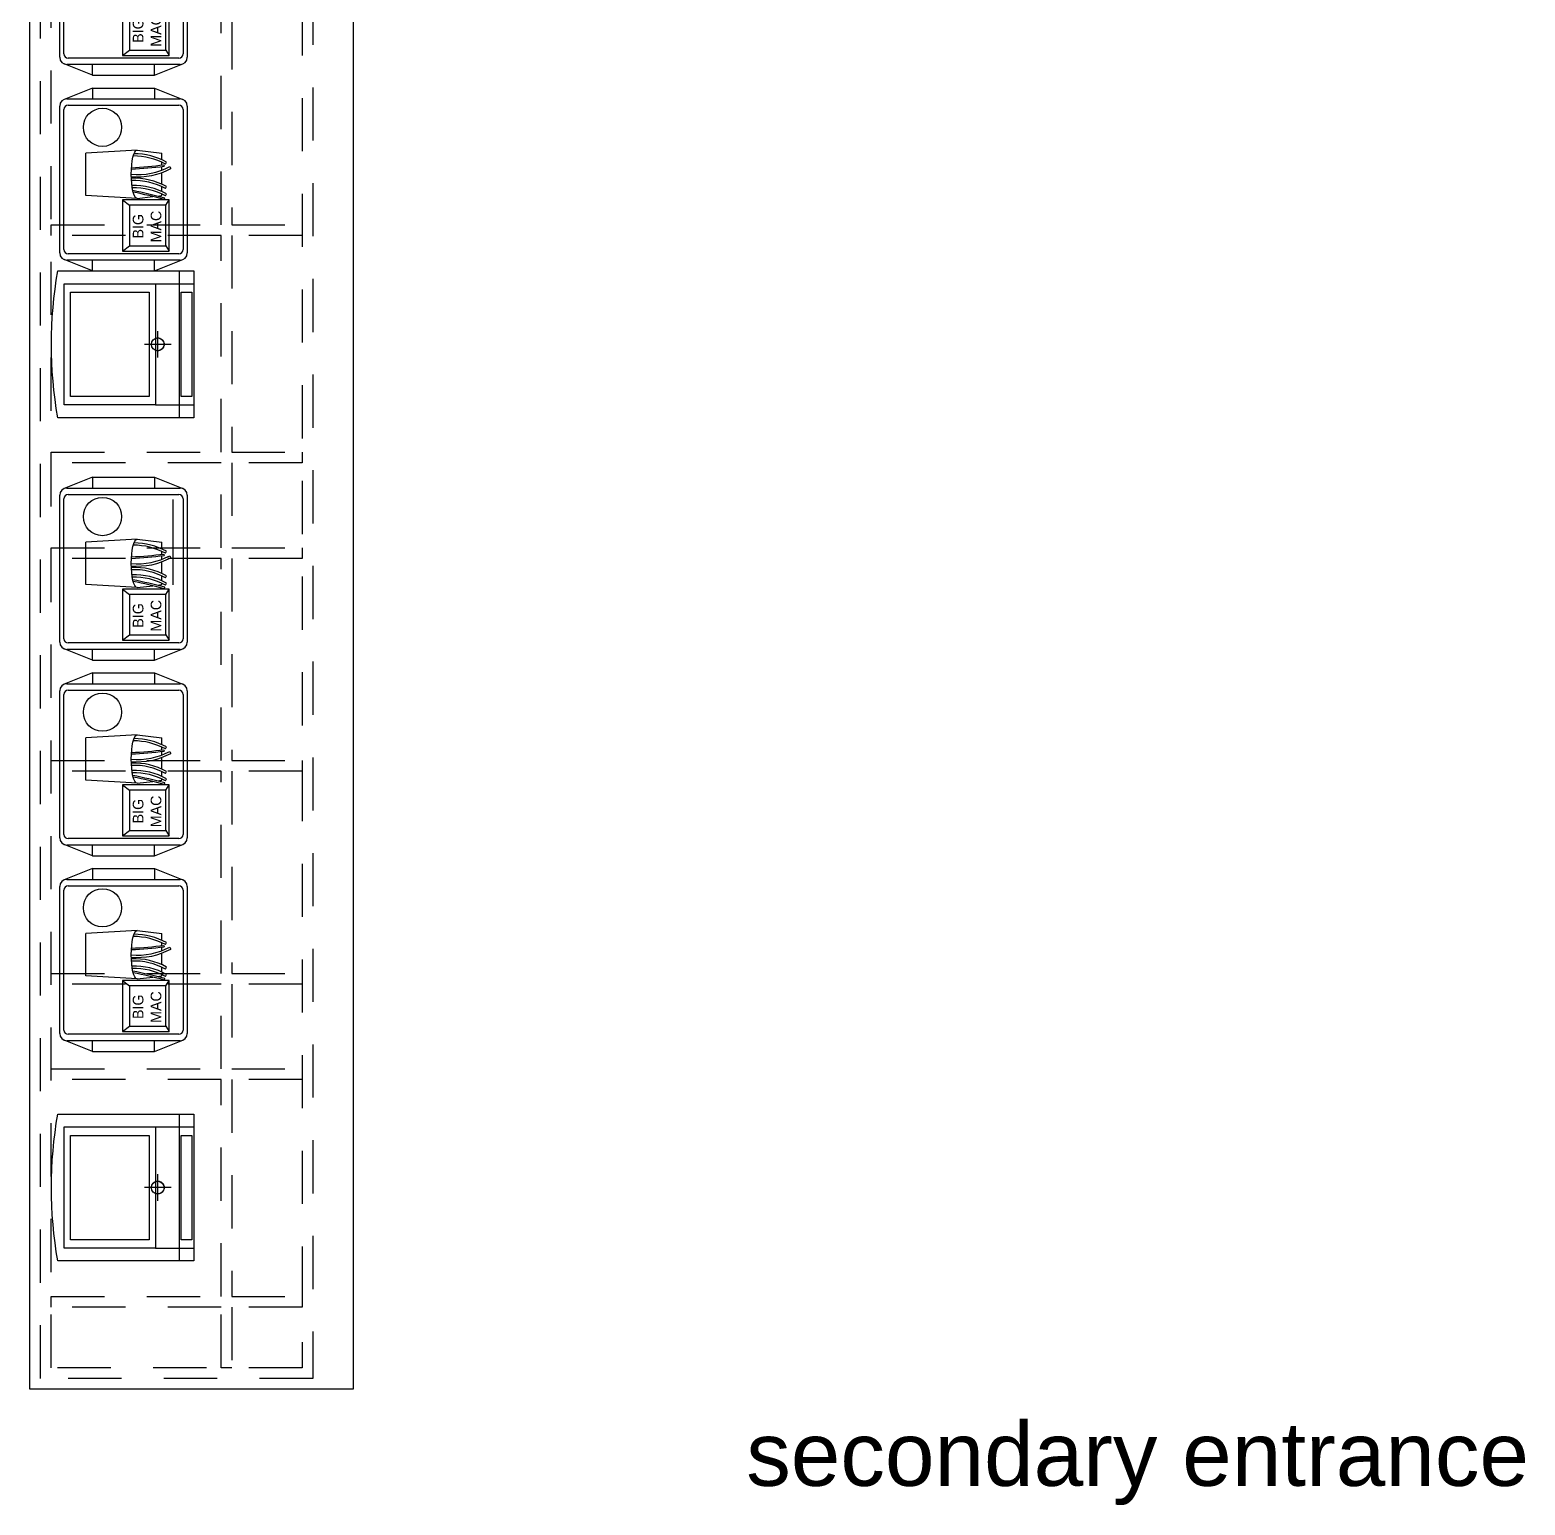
# Model space of a CAD drawing. Header units: metres. Extents: x 301.4 to 351.3, y 108.6 to 130.3.
# Drawn here: x 324.48 to 327.995, y 113.807 to 117.276 of the extents above; entities that cross this region are included whole.
import ezdxf
from ezdxf.enums import TextEntityAlignment as Align

# ---------------------------------------------------------------- set-up
doc = ezdxf.new("R2010")
doc.units = ezdxf.units.M
doc.header["$MEASUREMENT"] = 0
doc.linetypes.add('HIDDEN2', pattern=[0.1875, 0.125, -0.0625])
doc.layers.get('0').update_dxf_attribs({"color": 250, "linetype": 'CONTINUOUS', "lineweight": 25})
for name, color, linetype in [('AREA001T', 1, 'CONTINUOUS'), ('CAJA0008', 2, 'CONTINUOUS'), ('MCOC0001', 1, 'CONTINUOUS'), ('PROY0008H', 8, 'HIDDEN2'), ('PROY008H', 8, 'HIDDEN2'), ('TOP1', 7, 'CONTINUOUS'), ('VPORTS', 7, 'CONTINUOUS')]:
    doc.layers.add(name, color=color, linetype=linetype)
doc.styles.add('Arial', font='arial.ttf', dxfattribs={"height": 0.15875})
doc.styles.get("Standard").update_dxf_attribs({"font": 'txt', "width": 0.75})

# ---------------------------------------------------------------- blocks, each defined once
blk = doc.blocks.new('CAJA')
at = {"layer": 'CAJA0008'}
for p, q in [((-0.005, 0.1425), (0.085, 0.1425)), ((0.05, 0.1725), (0.05, -0.1725)), ((-0.005, -0.1425), (0.085, -0.1425))]:
    blk.add_line(p, q, dxfattribs=at)
blk.add_lwpolyline([(-0.235, 0.1725), (0.085, 0.1725), (0.085, -0.1725), (-0.235, -0.1725, -0.086957), (-0.235, 0.1725, -1)], format="xyb", dxfattribs=at)
for points in [[(-0.22, 0.1425), (-0.005, 0.1425), (-0.005, -0.1425), (-0.22, -0.1425)], [(-0.205, 0.1225), (-0.02, 0.1225), (-0.02, -0.1225), (-0.205, -0.1225)], [(0.055, 0.1225), (0.08, 0.1225), (0.08, -0.1225), (0.055, -0.1225)]]:
    blk.add_lwpolyline(points, close=True, dxfattribs=at)
at = {"layer": 'PROY008H'}
for p, q in [((0.0312, 0), (-0.0312, 0)), ((0, -0.0312), (0, 0.0312))]:
    blk.add_line(p, q, dxfattribs=at)
blk.add_circle((0, 0), 0.015, dxfattribs=at)
blk = doc.blocks.new('MUEB_MOSTRADOR_01')
for p, q in [((-0.69, 3.2505), (-0.69, 3.5957)), ((-0.68, 3.2585), (-0.68, 3.5877)), ((-0.4, 3.5877), (-0.4, 3.2585)), ((-0.39, 3.5957), (-0.39, 3.2505)), ((-0.5424, 3.375), (-0.5424, 3.255)), ((-0.4324, 3.255), (-0.4324, 3.375)), ((-0.5258, 3.3625), (-0.5258, 3.2675)), ((-0.4408, 3.2675), (-0.4408, 3.3625)), ((-0.6132, 3.2081), (-0.6793, 3.2348)), ((-0.41, 3.2485), (-0.67, 3.2485)), ((-0.5424, 3.255), (-0.5258, 3.2675)), ((-0.5424, 3.255), (-0.4324, 3.255)), ((-0.5258, 3.2675), (-0.4408, 3.2675)), ((-0.4668, 3.2081), (-0.4007, 3.2348)), ((-0.4408, 3.2675), (-0.4324, 3.255)), ((-0.407, 3.2335), (-0.673, 3.2335)), ((-0.6132, 3.2081), (-0.6132, 3.2335)), ((-0.6132, 3.2081), (-0.4668, 3.2081)), ((-0.4668, 3.2081), (-0.4668, 3.2335)), ((-0.6132, 3.1781), (-0.6793, 3.1515)), ((-0.6132, 3.1781), (-0.4668, 3.1781)), ((-0.6132, 3.1781), (-0.6132, 3.1527)), ((-0.4668, 3.1781), (-0.4668, 3.1527)), ((-0.4668, 3.1781), (-0.4007, 3.1515)), ((-0.69, 2.7905), (-0.69, 3.1357)), ((-0.673, 3.1527), (-0.407, 3.1527)), ((-0.67, 3.1377), (-0.41, 3.1377)), ((-0.39, 3.1357), (-0.39, 2.7905)), ((-0.68, 2.7985), (-0.68, 3.1277)), ((-0.4, 3.1277), (-0.4, 2.7985)), ((-0.5082, 3.0323), (-0.6288, 3.0253)), ((-0.6288, 2.9257), (-0.6288, 3.0253)), ((-0.5082, 3.0323), (-0.4499, 3.0253)), ((-0.4499, 3.0097), (-0.4499, 3.0253)), ((-0.4499, 2.997), (-0.4499, 3.0037)), ((-0.4499, 2.9851), (-0.4499, 2.9936)), ((-0.4449, 2.9976), (-0.4445, 2.9943)), ((-0.4414, 2.9994), (-0.4388, 3.0042)), ((-0.4311, 2.9937), (-0.4285, 2.989)), ((-0.4499, 2.9522), (-0.4499, 2.9792)), ((-0.5082, 2.9187), (-0.6288, 2.9257)), ((-0.5082, 2.9187), (-0.4712, 2.9231)), ((-0.4616, 2.9243), (-0.4499, 2.9257)), ((-0.4499, 2.9348), (-0.4499, 2.9462)), ((-0.4499, 2.9257), (-0.4499, 2.9288)), ((-0.4438, 2.9161), (-0.4429, 2.9194)), ((-0.4414, 2.9419), (-0.4388, 2.9467)), ((-0.4414, 2.9245), (-0.4388, 2.9293)), ((-0.5424, 2.915), (-0.5258, 2.9025)), ((-0.4324, 2.915), (-0.5424, 2.915)), ((-0.5424, 2.915), (-0.5424, 2.795)), ((-0.4408, 2.9025), (-0.5258, 2.9025)), ((-0.5258, 2.9025), (-0.5258, 2.8075)), ((-0.4408, 2.9025), (-0.4324, 2.915)), ((-0.4408, 2.8075), (-0.4408, 2.9025)), ((-0.4324, 2.795), (-0.4324, 2.915)), ((-0.41, 2.7885), (-0.67, 2.7885)), ((-0.5424, 2.795), (-0.5258, 2.8075)), ((-0.5424, 2.795), (-0.4324, 2.795)), ((-0.5258, 2.8075), (-0.4408, 2.8075)), ((-0.4408, 2.8075), (-0.4324, 2.795)), ((-0.6132, 2.7481), (-0.6793, 2.7748)), ((-0.407, 2.7735), (-0.673, 2.7735)), ((-0.6132, 2.7481), (-0.6132, 2.7735)), ((-0.6132, 2.7481), (-0.4668, 2.7481)), ((-0.4668, 2.7481), (-0.4007, 2.7748)), ((-0.4668, 2.7481), (-0.4668, 2.7735)), ((-0.6132, 2.2631), (-0.6793, 2.2365)), ((-0.6132, 2.2631), (-0.4668, 2.2631)), ((-0.6132, 2.2631), (-0.6132, 2.2377)), ((-0.4668, 2.2631), (-0.4668, 2.2377)), ((-0.4668, 2.2631), (-0.4007, 2.2365)), ((-0.69, 1.8755), (-0.69, 2.2207)), ((-0.673, 2.2377), (-0.407, 2.2377)), ((-0.67, 2.2227), (-0.41, 2.2227)), ((-0.39, 2.2207), (-0.39, 1.8755)), ((-0.68, 1.8835), (-0.68, 2.2127)), ((-0.4237, 2.2106), (-0.4237, 2.0106)), ((-0.4, 2.2127), (-0.4, 1.8835)), ((-0.5082, 2.1173), (-0.6288, 2.1103)), ((-0.6288, 2.0107), (-0.6288, 2.1103)), ((-0.5082, 2.1173), (-0.4499, 2.1103)), ((-0.4499, 2.0947), (-0.4499, 2.1103)), ((-0.4499, 2.082), (-0.4499, 2.0887)), ((-0.4499, 2.0701), (-0.4499, 2.0786)), ((-0.4449, 2.0826), (-0.4445, 2.0793)), ((-0.4414, 2.0844), (-0.4388, 2.0892)), ((-0.4311, 2.0787), (-0.4285, 2.074)), ((-0.4499, 2.0372), (-0.4499, 2.0642)), ((-0.5082, 2.0037), (-0.6288, 2.0107)), ((-0.5082, 2.0037), (-0.4712, 2.0081)), ((-0.4616, 2.0093), (-0.4499, 2.0107)), ((-0.4499, 2.0198), (-0.4499, 2.0312)), ((-0.4499, 2.0107), (-0.4499, 2.0138)), ((-0.4438, 2.0011), (-0.4429, 2.0044)), ((-0.4414, 2.0269), (-0.4388, 2.0317)), ((-0.4414, 2.0095), (-0.4388, 2.0143)), ((-0.5424, 2), (-0.5258, 1.9875)), ((-0.4324, 2), (-0.5424, 2)), ((-0.5424, 2), (-0.5424, 1.88)), ((-0.4408, 1.9875), (-0.5258, 1.9875)), ((-0.5258, 1.9875), (-0.5258, 1.8925)), ((-0.4408, 1.9875), (-0.4324, 2)), ((-0.4408, 1.8925), (-0.4408, 1.9875)), ((-0.4324, 1.88), (-0.4324, 2)), ((-0.41, 1.8735), (-0.67, 1.8735)), ((-0.5424, 1.88), (-0.5258, 1.8925)), ((-0.5424, 1.88), (-0.4324, 1.88)), ((-0.5258, 1.8925), (-0.4408, 1.8925)), ((-0.4408, 1.8925), (-0.4324, 1.88)), ((-0.6132, 1.8331), (-0.6793, 1.8598)), ((-0.407, 1.8585), (-0.673, 1.8585)), ((-0.6132, 1.8331), (-0.6132, 1.8585)), ((-0.6132, 1.8331), (-0.4668, 1.8331)), ((-0.4668, 1.8331), (-0.4007, 1.8598)), ((-0.4668, 1.8331), (-0.4668, 1.8585)), ((-0.6132, 1.8031), (-0.6793, 1.7765)), ((-0.6132, 1.8031), (-0.4668, 1.8031)), ((-0.6132, 1.8031), (-0.6132, 1.7777)), ((-0.4668, 1.8031), (-0.4668, 1.7777)), ((-0.4668, 1.8031), (-0.4007, 1.7765)), ((-0.69, 1.4155), (-0.69, 1.7607)), ((-0.673, 1.7777), (-0.407, 1.7777)), ((-0.67, 1.7627), (-0.41, 1.7627)), ((-0.39, 1.7607), (-0.39, 1.4155)), ((-0.68, 1.4235), (-0.68, 1.7527)), ((-0.4, 1.7527), (-0.4, 1.4235)), ((-0.5082, 1.6573), (-0.6288, 1.6503)), ((-0.5082, 1.6573), (-0.4499, 1.6503)), ((-0.6288, 1.5507), (-0.6288, 1.6503)), ((-0.4499, 1.6347), (-0.4499, 1.6503)), ((-0.4499, 1.622), (-0.4499, 1.6287)), ((-0.4499, 1.6101), (-0.4499, 1.6186)), ((-0.4449, 1.6226), (-0.4445, 1.6193)), ((-0.4414, 1.6244), (-0.4388, 1.6292)), ((-0.4311, 1.6187), (-0.4285, 1.614)), ((-0.4499, 1.5772), (-0.4499, 1.6042)), ((-0.5082, 1.5437), (-0.6288, 1.5507)), ((-0.5082, 1.5437), (-0.4712, 1.5481)), ((-0.4616, 1.5493), (-0.4499, 1.5507)), ((-0.4499, 1.5598), (-0.4499, 1.5712)), ((-0.4499, 1.5507), (-0.4499, 1.5538)), ((-0.4414, 1.5669), (-0.4388, 1.5717)), ((-0.4414, 1.5495), (-0.4388, 1.5543)), ((-0.5424, 1.54), (-0.5258, 1.5275)), ((-0.4324, 1.54), (-0.5424, 1.54)), ((-0.5424, 1.54), (-0.5424, 1.42)), ((-0.4408, 1.5275), (-0.5258, 1.5275)), ((-0.5258, 1.5275), (-0.5258, 1.4325)), ((-0.4438, 1.5411), (-0.4429, 1.5444)), ((-0.4408, 1.5275), (-0.4324, 1.54)), ((-0.4408, 1.4325), (-0.4408, 1.5275)), ((-0.4324, 1.42), (-0.4324, 1.54)), ((-0.41, 1.4135), (-0.67, 1.4135)), ((-0.5424, 1.42), (-0.5258, 1.4325)), ((-0.5424, 1.42), (-0.4324, 1.42)), ((-0.5258, 1.4325), (-0.4408, 1.4325)), ((-0.4408, 1.4325), (-0.4324, 1.42)), ((-0.6132, 1.3731), (-0.6793, 1.3998)), ((-0.407, 1.3985), (-0.673, 1.3985)), ((-0.6132, 1.3731), (-0.6132, 1.3985)), ((-0.6132, 1.3731), (-0.4668, 1.3731)), ((-0.4668, 1.3731), (-0.4007, 1.3998)), ((-0.4668, 1.3731), (-0.4668, 1.3985)), ((-0.6132, 1.3431), (-0.6793, 1.3165)), ((-0.6132, 1.3431), (-0.4668, 1.3431)), ((-0.6132, 1.3431), (-0.6132, 1.3177)), ((-0.4668, 1.3431), (-0.4668, 1.3177)), ((-0.4668, 1.3431), (-0.4007, 1.3165)), ((-0.69, 0.9555), (-0.69, 1.3007)), ((-0.673, 1.3177), (-0.407, 1.3177)), ((-0.67, 1.3027), (-0.41, 1.3027)), ((-0.39, 1.3007), (-0.39, 0.9555)), ((-0.68, 0.9635), (-0.68, 1.2927)), ((-0.4, 1.2927), (-0.4, 0.9635)), ((-0.5082, 1.1973), (-0.6288, 1.1903)), ((-0.5082, 1.1973), (-0.4499, 1.1903)), ((-0.6288, 1.0907), (-0.6288, 1.1903)), ((-0.4499, 1.1747), (-0.4499, 1.1903)), ((-0.4499, 1.162), (-0.4499, 1.1687)), ((-0.4449, 1.1626), (-0.4445, 1.1593)), ((-0.4414, 1.1644), (-0.4388, 1.1692)), ((-0.4499, 1.1501), (-0.4499, 1.1586)), ((-0.4499, 1.1172), (-0.4499, 1.1442)), ((-0.4311, 1.1587), (-0.4285, 1.154)), ((-0.5082, 1.0837), (-0.6288, 1.0907)), ((-0.4616, 1.0893), (-0.4499, 1.0907)), ((-0.4499, 1.0998), (-0.4499, 1.1112)), ((-0.4499, 1.0907), (-0.4499, 1.0938)), ((-0.4414, 1.1069), (-0.4388, 1.1117)), ((-0.4414, 1.0895), (-0.4388, 1.0943)), ((-0.5424, 1.08), (-0.5258, 1.0675)), ((-0.4324, 1.08), (-0.5424, 1.08)), ((-0.5424, 1.08), (-0.5424, 0.96)), ((-0.4408, 1.0675), (-0.5258, 1.0675)), ((-0.5258, 1.0675), (-0.5258, 0.9725)), ((-0.5082, 1.0837), (-0.4712, 1.0881)), ((-0.4438, 1.0811), (-0.4429, 1.0844)), ((-0.4408, 1.0675), (-0.4324, 1.08)), ((-0.4408, 0.9725), (-0.4408, 1.0675)), ((-0.4324, 0.96), (-0.4324, 1.08)), ((-0.41, 0.9535), (-0.67, 0.9535)), ((-0.5424, 0.96), (-0.5258, 0.9725)), ((-0.5424, 0.96), (-0.4324, 0.96)), ((-0.5258, 0.9725), (-0.4408, 0.9725)), ((-0.4408, 0.9725), (-0.4324, 0.96)), ((-0.6132, 0.9131), (-0.6793, 0.9398)), ((-0.407, 0.9385), (-0.673, 0.9385)), ((-0.6132, 0.9131), (-0.6132, 0.9385)), ((-0.4668, 0.9131), (-0.4007, 0.9398)), ((-0.4668, 0.9131), (-0.4668, 0.9385)), ((-0.6132, 0.9131), (-0.4668, 0.9131))]:
    blk.add_line(p, q)
for centre in [(-0.5894, 3.0858), (-0.5894, 2.1708), (-0.5894, 1.7108), (-0.5894, 1.2508)]:
    blk.add_circle(centre, 0.045)
for centre, radius, start, end in [((-0.673, 3.2505), 0.017, 180, 270), ((-0.67, 3.2585), 0.01, 180, 270), ((-0.41, 3.2585), 0.01, 270, 360), ((-0.407, 3.2505), 0.017, 270, 360), ((-0.673, 3.1357), 0.017, 90, 180), ((-0.67, 3.1277), 0.01, 90, 180), ((-0.41, 3.1277), 0.01, 360, 90), ((-0.407, 3.1357), 0.017, 360, 90), ((-0.5164, 2.8611), 0.1627, 61.5268, 89.6027), ((-0.5061, 3.132), 0.1573, 264.2932, 298.4732), ((-0.5061, 3.132), 0.1627, 264.5075, 298.4732), ((-0.579, 4.0832), 1.0972, 273.0079, 277.0413), ((-0.579, 4.0832), 1.0938, 273.028, 277.0413), ((-0.5164, 2.8611), 0.1573, 61.5268, 90.2352), ((-0.5164, 2.8036), 0.1627, 61.5268, 91.8139), ((-0.5164, 2.8036), 0.1573, 61.5268, 91.7745), ((-0.5164, 2.7863), 0.1627, 61.5268, 91.3211), ((-0.5164, 2.7863), 0.1573, 61.5268, 91.0808), ((-0.7295, 1.8603), 1.0972, 74.8551, 78.8885), ((-0.7295, 1.8603), 1.0938, 74.8551, 78.8059), ((-0.673, 2.7905), 0.017, 180, 270), ((-0.67, 2.7985), 0.01, 180, 270), ((-0.41, 2.7985), 0.01, 270, 360), ((-0.407, 2.7905), 0.017, 270, 360), ((-0.673, 2.2207), 0.017, 90, 180), ((-0.67, 2.2127), 0.01, 90, 180), ((-0.41, 2.2127), 0.01, 360, 90), ((-0.407, 2.2207), 0.017, 360, 90), ((-0.5061, 2.217), 0.1573, 264.2932, 298.4732), ((-0.5061, 2.217), 0.1627, 264.5075, 298.4732), ((-0.579, 3.1682), 1.0972, 273.0079, 277.0413), ((-0.579, 3.1682), 1.0938, 273.028, 277.0413), ((-0.5164, 1.9461), 0.1573, 61.5268, 90.2352), ((-0.5164, 1.9461), 0.1627, 61.5268, 89.6027), ((-0.5164, 1.8886), 0.1627, 61.5268, 91.8139), ((-0.5164, 1.8886), 0.1573, 61.5268, 91.7745), ((-0.5164, 1.8713), 0.1627, 61.5268, 91.3211), ((-0.5164, 1.8713), 0.1573, 61.5268, 91.0808), ((-0.7295, 0.9453), 1.0972, 74.8551, 78.8885), ((-0.7295, 0.9453), 1.0938, 74.8551, 78.8059), ((-0.673, 1.8755), 0.017, 180, 270), ((-0.67, 1.8835), 0.01, 180, 270), ((-0.41, 1.8835), 0.01, 270, 360), ((-0.407, 1.8755), 0.017, 270, 360), ((-0.673, 1.7607), 0.017, 90, 180), ((-0.67, 1.7527), 0.01, 90, 180), ((-0.41, 1.7527), 0.01, 360, 90), ((-0.407, 1.7607), 0.017, 360, 90), ((-0.5061, 1.757), 0.1573, 264.2932, 298.4732), ((-0.579, 2.7082), 1.0972, 273.0079, 277.0413), ((-0.579, 2.7082), 1.0938, 273.028, 277.0413), ((-0.5164, 1.4861), 0.1573, 61.5268, 90.2352), ((-0.5164, 1.4861), 0.1627, 61.5268, 89.6027), ((-0.5061, 1.757), 0.1627, 264.5075, 298.4732), ((-0.5164, 1.4286), 0.1627, 61.5268, 91.8139), ((-0.5164, 1.4286), 0.1573, 61.5268, 91.7745), ((-0.5164, 1.4113), 0.1627, 61.5268, 91.3211), ((-0.5164, 1.4113), 0.1573, 61.5268, 91.0808), ((-0.7295, 0.4853), 1.0972, 74.8551, 78.8885), ((-0.7295, 0.4853), 1.0938, 74.8551, 78.8059), ((-0.673, 1.4155), 0.017, 180, 270), ((-0.67, 1.4235), 0.01, 180, 270), ((-0.41, 1.4235), 0.01, 270, 360), ((-0.407, 1.4155), 0.017, 270, 360), ((-0.673, 1.3007), 0.017, 90, 180), ((-0.67, 1.2927), 0.01, 90, 180), ((-0.41, 1.2927), 0.01, 360, 90), ((-0.407, 1.3007), 0.017, 360, 90), ((-0.579, 2.2482), 1.0938, 273.028, 277.0413), ((-0.5164, 1.0261), 0.1573, 61.5268, 90.2352), ((-0.5164, 1.0261), 0.1627, 61.5268, 89.6027), ((-0.5061, 1.297), 0.1573, 264.2932, 298.4732), ((-0.5061, 1.297), 0.1627, 264.5075, 298.4732), ((-0.5164, 0.9686), 0.1627, 61.5268, 91.8139), ((-0.579, 2.2482), 1.0972, 273.0079, 277.0413), ((-0.5164, 0.9686), 0.1573, 61.5268, 91.7745), ((-0.5164, 0.9513), 0.1627, 61.5268, 91.3211), ((-0.5164, 0.9513), 0.1573, 61.5268, 91.0808), ((-0.7295, 0.0253), 1.0972, 74.8551, 78.8885), ((-0.7295, 0.0253), 1.0938, 74.8551, 78.8059), ((-0.673, 0.9555), 0.017, 180, 270), ((-0.67, 0.9635), 0.01, 180, 270), ((-0.41, 0.9635), 0.01, 270, 360), ((-0.407, 0.9555), 0.017, 270, 360)]:
    blk.add_arc(centre, radius, start, end)
at = {"extrusion": (0, 0, -1)}
for centre in [(-0.5081, 2.9755), (-0.5081, 2.0605), (-0.5081, 1.6005), (-0.5081, 1.1405)]:
    blk.add_ellipse(centre, major_axis=(0, -0.0568), ratio=0.239868, start_param=0.012786, end_param=3.128807, dxfattribs=at)
for s, p in [('BIG', (-0.4932, 3.2845)), ('MAC', (-0.4511, 3.2754)), ('MAC', (-0.4511, 2.8154)), ('BIG', (-0.4932, 2.8245)), ('MAC', (-0.4511, 1.9004)), ('BIG', (-0.4932, 1.9095)), ('MAC', (-0.4511, 1.4404)), ('BIG', (-0.4932, 1.4495)), ('BIG', (-0.4932, 0.9895)), ('MAC', (-0.4511, 0.9804))]:
    blk.add_text(s, height=0.025, rotation=90).set_placement(p)

msp = doc.modelspace()

# ---------------------------------------------------------------- linework, layer by layer
at = {"layer": 'PROY008H'}
for points in [[(324.5046, 120.5153), (325.1446, 120.5153), (325.1446, 114.1053), (324.5046, 114.1053)], [(324.5296, 120.4903), (325.1196, 120.4903), (325.1196, 114.1303), (324.5296, 114.1303)]]:
    msp.add_lwpolyline(points, close=True, dxfattribs=at)
msp.add_lwpolyline([(324.954, 117.3077), (324.954, 116.8175), (325.1196, 116.8175), (325.1196, 116.7925), (324.954, 116.7925), (324.954, 116.2829), (325.1196, 116.2829), (325.1196, 116.2579), (324.954, 116.2579), (324.954, 116.0582), (325.1196, 116.0582), (325.1196, 116.0332), (324.954, 116.0332), (324.954, 115.5578), (325.1196, 115.5578), (325.1196, 115.5328), (324.954, 115.5328), (324.954, 115.057), (325.1196, 115.057), (325.1196, 115.032), (324.954, 115.032), (324.954, 114.8328), (325.1196, 114.8328), (325.1196, 114.8078), (324.954, 114.8078), (324.954, 114.2978), (325.1196, 114.2978), (325.1196, 114.2728), (324.954, 114.2728), (324.954, 114.1303), (324.929, 114.1303), (324.929, 114.2728), (324.5296, 114.2728), (324.5296, 114.2978), (324.929, 114.2978), (324.929, 114.8078), (324.5296, 114.8078), (324.5296, 114.8328), (324.929, 114.8328), (324.929, 115.032), (324.5296, 115.032), (324.5296, 115.057), (324.929, 115.057), (324.929, 115.5328), (324.5296, 115.5328), (324.5296, 115.5578), (324.929, 115.5578), (324.929, 116.0332), (324.5296, 116.0332), (324.5296, 116.0582), (324.929, 116.0582), (324.929, 116.2579), (324.5296, 116.2579), (324.5296, 116.2829), (324.929, 116.2829), (324.929, 116.7925), (324.5296, 116.7925), (324.5296, 116.8175), (324.929, 116.8175), (324.929, 117.3077)], dxfattribs=at)
at = {"layer": 'TOP1'}
msp.add_lwpolyline([(324.4796, 120.5403), (325.2396, 120.5403), (325.2396, 114.0803), (324.4796, 114.0803)], close=True, dxfattribs=at)
at = {"layer": 'VPORTS'}
for centre in [(324.7802, 116.5363), (324.7802, 114.5539)]:
    msp.add_circle(centre, 0.015, dxfattribs=at)

# ---------------------------------------------------------------- block references
at = {"layer": 'MCOC0001'}
msp.add_blockref('MUEB_MOSTRADOR_01', (325.2396, 113.9607), dxfattribs=at)
at = {"layer": 'PROY0008H'}
for p in [(324.7802, 116.5363), (324.7802, 114.5539)]:
    msp.add_blockref('CAJA', p, dxfattribs=at)

# ---------------------------------------------------------------- texts
at = {"layer": 'AREA001T', "style": 'Arial'}
msp.add_text('secondary entrance', height=0.15, rotation=360, dxfattribs=at).set_placement((327.0837, 113.9276), align=Align.MIDDLE_CENTER)

doc.saveas('drawing.dxf')
